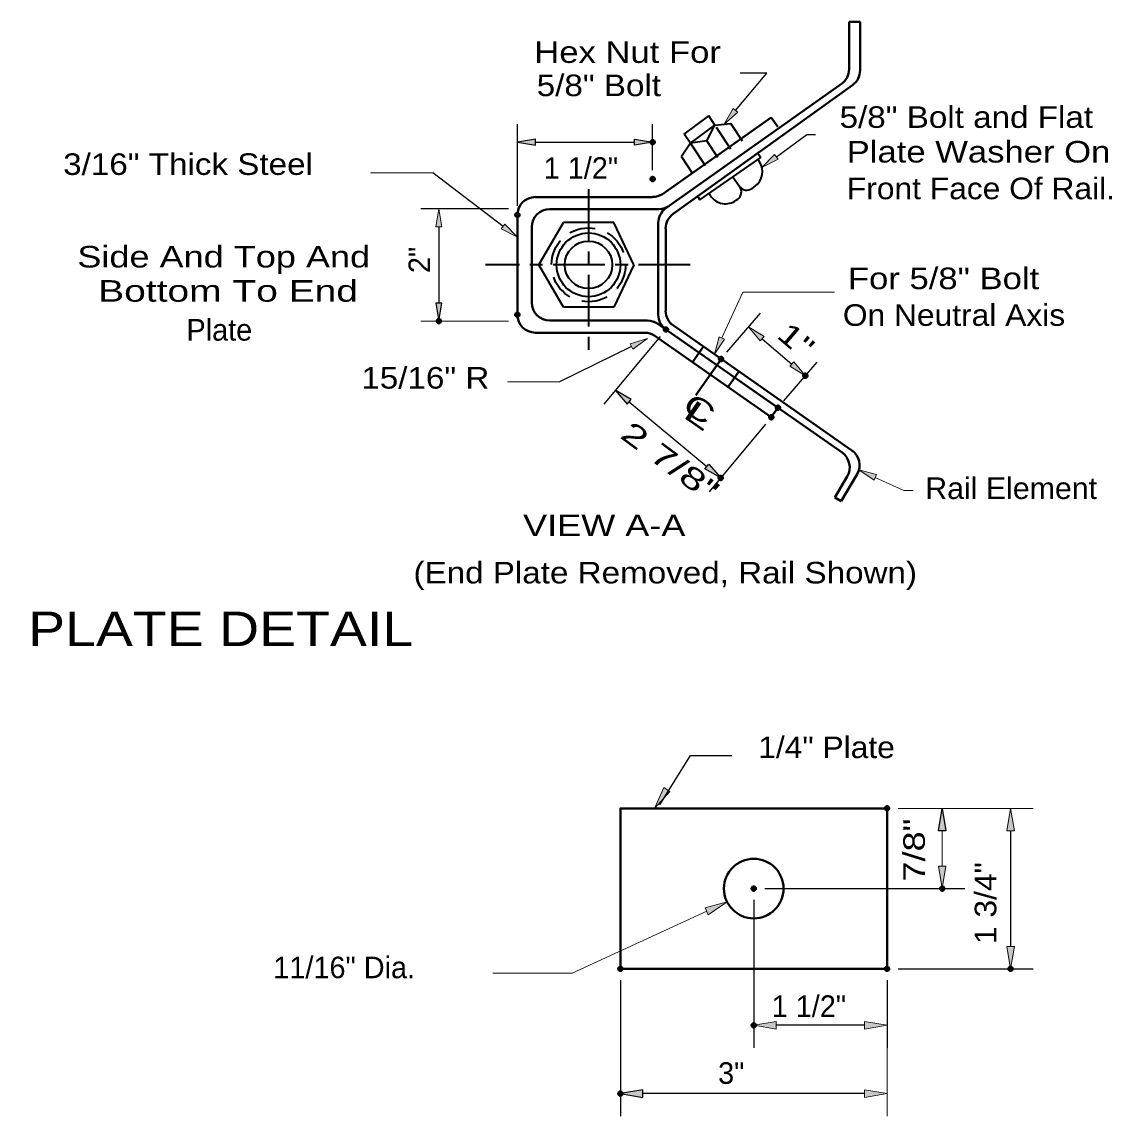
# Model space of a CAD drawing. Extents: x -4892 to -4420, y 4581 to 4875.
# Drawn here: x -4621.5 to -4540.6, y 4644.2 to 4725.4 of the extents above; entities that cross this region are included whole.
import ezdxf

# ---------------------------------------------------------------- set-up
doc = ezdxf.new("R2010")
doc.units = 0
doc.header["$LTSCALE"] = 0.64
doc.header["$PDMODE"] = 32
doc.header["$PDSIZE"] = 0.32
doc.linetypes.add('LONG_DASH_SHORT_DASH', pattern=[9.9, 6, -1.2, 1.5, -1.2])
doc.linetypes.add('MEDIUM_DASHED', pattern=[4.5, 3, -1.5])
for name, color, linetype, lineweight in [('1', 7, 'Continuous', 13), ('2', 7, 'Continuous', 40), ('3', 7, 'Continuous', 13), ('5', 7, 'MEDIUM_DASHED', 40), ('6', 7, 'Continuous', 13)]:
    doc.layers.add(name, color=color, linetype=linetype, lineweight=lineweight)

msp = doc.modelspace()

# ---------------------------------------------------------------- hatches: boundary and pattern name
at = {"layer": '1'}
for points in [[(-4583.4003, 4716.2288), (-4583.4003, 4716.6737), (-4584.7347, 4716.4513), (-4584.7347, 4716.4513)], [(-4576.0345, 4716.2288), (-4576.0345, 4716.6737), (-4574.7001, 4716.4513), (-4574.7001, 4716.4513)], [(-4566.7115, 4701.695), (-4566.4202, 4702.0331), (-4567.5788, 4702.7337), (-4567.5788, 4702.7337)], [(-4564.5208, 4699.8135), (-4564.2317, 4700.1516), (-4563.3643, 4699.113), (-4563.3643, 4699.113)], [(-4576.586, 4697.0112), (-4576.3013, 4697.3538), (-4577.469, 4698.0366), (-4577.469, 4698.0366)], [(-4570.8192, 4692.2074), (-4570.5345, 4692.5499), (-4569.6516, 4691.5247), (-4569.6516, 4691.5247)], [(-4552.936, 4665.3337), (-4553.492, 4665.3337), (-4553.214, 4667.0017), (-4553.214, 4667.0017)], [(-4547.8653, 4665.3337), (-4548.4213, 4665.3337), (-4548.1433, 4667.0017), (-4548.1433, 4667.0017)], [(-4552.936, 4662.7117), (-4553.492, 4662.7117), (-4553.214, 4661.0437), (-4553.214, 4661.0437)], [(-4547.8653, 4656.7547), (-4548.4213, 4656.7547), (-4548.1433, 4655.0867), (-4548.1433, 4655.0867)], [(-4565.5317, 4650.6164), (-4565.5317, 4651.1724), (-4567.1997, 4650.8944), (-4567.1997, 4650.8944)], [(-4558.9764, 4650.6164), (-4558.9764, 4651.1724), (-4557.3084, 4650.8944), (-4557.3084, 4650.8944)], [(-4575.4229, 4645.5457), (-4575.4229, 4646.1017), (-4577.0909, 4645.8237), (-4577.0909, 4645.8237)], [(-4558.9764, 4645.5457), (-4558.9764, 4646.1017), (-4557.3084, 4645.8237), (-4557.3084, 4645.8237)]]:
    msp.add_hatch(color=256, dxfattribs=at).paths.add_polyline_path(points)
at = {"layer": '3'}
for points in [[(-4568.3772, 4718.6664), (-4568.7175, 4718.9511), (-4569.4025, 4717.7857), (-4569.4025, 4717.7857)], [(-4565.3882, 4715.1836), (-4565.6506, 4715.5417), (-4566.5958, 4714.5764), (-4566.5958, 4714.5764)], [(-4590.3326, 4710.1552), (-4590.7774, 4710.1552), (-4590.555, 4711.4895), (-4590.555, 4711.4895)], [(-4585.6599, 4710.3753), (-4585.9312, 4710.0217), (-4584.7347, 4709.3878), (-4584.7347, 4709.3878)], [(-4590.3326, 4704.5084), (-4590.7774, 4704.5084), (-4590.555, 4703.174), (-4590.555, 4703.174)], [(-4569.3625, 4701.824), (-4569.7672, 4702.0086), (-4570.1208, 4700.7032), (-4570.1208, 4700.7032)], [(-4576.3725, 4701.4815), (-4576.1768, 4701.0813), (-4575.0782, 4701.8708), (-4575.0782, 4701.8708)], [(-4558.2758, 4691.3646), (-4558.0912, 4691.7693), (-4559.3967, 4692.1229), (-4559.3967, 4692.1229)], [(-4573.4135, 4668.2417), (-4573.8772, 4668.5474), (-4574.5644, 4667.0017), (-4574.5644, 4667.0017)], [(-4570.8081, 4659.6147), (-4570.5746, 4659.1087), (-4569.179, 4660.0595), (-4569.179, 4660.0595)]]:
    msp.add_hatch(color=256, dxfattribs=at).paths.add_polyline_path(points)

# ---------------------------------------------------------------- linework, layer by layer
at = {"layer": '1', "lineweight": 40}
for p, q in [((-4560.1284, 4721.8623), (-4560.1284, 4725.3784)), ((-4559.3077, 4725.3784), (-4560.1284, 4725.3784)), ((-4559.3077, 4721.7778), (-4559.3077, 4725.3784)), ((-4560.6911, 4720.7725), (-4573.7215, 4711.5452)), ((-4559.8637, 4720.6924), (-4573.1767, 4711.1337)), ((-4565.8975, 4718.2794), (-4573.9639, 4712.6015)), ((-4565.406, 4717.5766), (-4565.8975, 4718.2794)), ((-4574.7001, 4712.3792), (-4583.4003, 4712.3792)), ((-4584.7347, 4711.0448), (-4584.7347, 4703.6433)), ((-4574.2286, 4711.4851), (-4582.3351, 4711.4851)), ((-4583.6695, 4704.5395), (-4583.6695, 4710.1507)), ((-4574.2842, 4703.6388), (-4574.2842, 4710.4553)), ((-4573.7327, 4703.9257), (-4573.7327, 4710.0506)), ((-4575.0782, 4703.2052), (-4582.3351, 4703.2052)), ((-4565.6795, 4696.929), (-4574.3087, 4702.9649)), ((-4559.9194, 4693.5685), (-4573.1633, 4702.8315)), ((-4575.2917, 4702.3088), (-4583.4003, 4702.3088)), ((-4565.8975, 4696.0327), (-4574.5266, 4702.0687)), ((-4560.6466, 4693.4062), (-4573.7148, 4702.5446)), ((-4570.9371, 4701.2747), (-4571.7444, 4700.1227)), ((-4568.2994, 4699.4288), (-4569.1045, 4698.2767)), ((-4565.406, 4696.7355), (-4565.8975, 4696.0327)), ((-4560.2618, 4691.6381), (-4561.1759, 4690.0768)), ((-4559.5324, 4691.8004), (-4560.7067, 4689.8011)), ((-4560.7067, 4689.8011), (-4561.1759, 4690.0768))]:
    msp.add_line(p, q, dxfattribs=at)
at = {"layer": '1', "lineweight": 35}
for p, q in [((-4572.3493, 4717.0562), (-4570.5301, 4718.4039)), ((-4570.0786, 4717.7212), (-4570.5301, 4718.4039)), ((-4571.8978, 4716.3713), (-4570.0786, 4717.7212)), ((-4570.0786, 4717.7212), (-4568.8888, 4717.8324)), ((-4568.0237, 4716.518), (-4568.8888, 4717.8324)), ((-4571.8978, 4716.3713), (-4572.3493, 4717.0562)), ((-4571.8822, 4716.3801), (-4572.5695, 4715.3904)), ((-4570.6768, 4716.5469), (-4571.8822, 4716.3801)), ((-4571.711, 4714.0872), (-4572.5695, 4715.3904)), ((-4571.1906, 4712.1812), (-4566.6714, 4715.3215)), ((-4566.9005, 4715.6395), (-4566.6714, 4715.3215)), ((-4566.7782, 4714.9901), (-4566.8938, 4715.1658)), ((-4568.7464, 4713.8781), (-4568.2349, 4713.1398)), ((-4570.41, 4712.4747), (-4570.5234, 4712.646)), ((-4567.3142, 4713.0218), (-4567.094, 4713.1864)), ((-4571.3708, 4712.4325), (-4571.1906, 4712.1812)), ((-4568.4973, 4712.1389), (-4568.3839, 4712.2257)), ((-4577.5891, 4710.4776), (-4581.3232, 4710.4776)), ((-4576.0967, 4707.344), (-4577.5891, 4710.4776)), ((-4576.0967, 4707.344), (-4577.5891, 4704.2126)), ((-4577.5891, 4704.2126), (-4581.3232, 4704.2126))]:
    msp.add_line(p, q, dxfattribs=at)
at = {"layer": '1', "lineweight": 25}
for p, q in [((-4584.7347, 4711.7119), (-4584.7347, 4717.7857)), ((-4574.7001, 4714.3808), (-4574.7001, 4717.7857)), ((-4583.4003, 4716.4513), (-4576.0345, 4716.4513)), ((-4569.1867, 4700.861), (-4566.7092, 4703.7456)), ((-4574.1418, 4702.0331), (-4578.323, 4697.0112)), ((-4566.5647, 4701.8641), (-4564.3763, 4699.9826)), ((-4564.9723, 4697.2403), (-4562.4947, 4700.1271)), ((-4576.4437, 4697.1825), (-4570.6768, 4692.3787)), ((-4566.3245, 4695.5212), (-4570.5056, 4690.4994)), ((-4548.1433, 4665.3337), (-4548.1433, 4656.7547)), ((-4566.3657, 4661.0437), (-4551.546, 4661.0437)), ((-4567.1997, 4660.2097), (-4567.1997, 4649.2264)), ((-4556.4744, 4655.0867), (-4546.4753, 4655.0867)), ((-4577.0909, 4654.2527), (-4577.0909, 4644.1557)), ((-4557.3084, 4654.2527), (-4557.3084, 4649.2264)), ((-4558.9764, 4650.8944), (-4565.5317, 4650.8944)), ((-4558.9764, 4645.8237), (-4575.4229, 4645.8237))]:
    msp.add_line(p, q, dxfattribs=at)
at = {"layer": '1'}
for p, q in [((-4556.4744, 4667.0017), (-4551.546, 4667.0017)), ((-4556.4744, 4667.0017), (-4546.4753, 4667.0017)), ((-4553.214, 4665.3337), (-4553.214, 4662.7117)), ((-4557.3084, 4654.2527), (-4557.3084, 4644.1557))]:
    msp.add_line(p, q, dxfattribs=at)
at = {"layer": '1', "lineweight": 35}
for points in [[(-4569.8584, 4715.3082), (-4570.6768, 4716.5469), (-4570.0786, 4717.7212)], [(-4581.3232, 4704.2126), (-4583.1357, 4707.344), (-4581.3232, 4710.4776)]]:
    msp.add_lwpolyline(points, dxfattribs=at)
at = {"layer": '1', "lineweight": 25}
for points in [[(-4583.4003, 4716.2288), (-4583.4003, 4716.6737), (-4584.7347, 4716.4513), (-4584.7347, 4716.4513)], [(-4576.0345, 4716.2288), (-4576.0345, 4716.6737), (-4574.7001, 4716.4513), (-4574.7001, 4716.4513)], [(-4576.586, 4697.0112), (-4576.3013, 4697.3538), (-4577.469, 4698.0366), (-4577.469, 4698.0366)], [(-4570.8192, 4692.2074), (-4570.5345, 4692.5499), (-4569.6516, 4691.5247), (-4569.6516, 4691.5247)], [(-4552.936, 4665.3337), (-4553.492, 4665.3337), (-4553.214, 4667.0017), (-4553.214, 4667.0017)], [(-4575.4229, 4645.5457), (-4575.4229, 4646.1017), (-4577.0909, 4645.8237), (-4577.0909, 4645.8237)]]:
    msp.add_lwpolyline(points, close=True, dxfattribs=at)
at = {"layer": '1'}
for points in [[(-4566.7115, 4701.695), (-4566.4202, 4702.0331), (-4567.5788, 4702.7337), (-4567.5788, 4702.7337)], [(-4564.5208, 4699.8135), (-4564.2317, 4700.1516), (-4563.3643, 4699.113), (-4563.3643, 4699.113)], [(-4547.8653, 4665.3337), (-4548.4213, 4665.3337), (-4548.1433, 4667.0017), (-4548.1433, 4667.0017)], [(-4552.936, 4662.7117), (-4553.492, 4662.7117), (-4553.214, 4661.0437), (-4553.214, 4661.0437)], [(-4547.8653, 4656.7547), (-4548.4213, 4656.7547), (-4548.1433, 4655.0867), (-4548.1433, 4655.0867)], [(-4565.5317, 4650.6164), (-4565.5317, 4651.1724), (-4567.1997, 4650.8944), (-4567.1997, 4650.8944)], [(-4558.9764, 4650.6164), (-4558.9764, 4651.1724), (-4557.3084, 4650.8944), (-4557.3084, 4650.8944)], [(-4558.9764, 4645.5457), (-4558.9764, 4646.1017), (-4557.3084, 4645.8237), (-4557.3084, 4645.8237)]]:
    msp.add_lwpolyline(points, close=True, dxfattribs=at)
at = {"layer": '1', "lineweight": 40}
msp.add_lwpolyline([(-4577.0909, 4655.0867), (-4557.3084, 4655.0867), (-4557.3084, 4667.0017), (-4577.0909, 4667.0017)], close=True, dxfattribs=at)
at = {"layer": '1', "lineweight": 35}
for radius in [2.3651, 1.7617]:
    msp.add_circle((-4579.4564, 4707.3449), radius, dxfattribs=at)
at = {"layer": '1', "lineweight": 40}
msp.add_circle((-4567.1998, 4661.0438), 2.2096, dxfattribs=at)
for centre, start, end in [((-4561.4619, 4721.8614), 305.30738, 360), ((-4560.6431, 4721.7771), 305.68116, 360), ((-4574.6995, 4713.7145), 270, 303.39973), ((-4583.4015, 4711.0457), 90, 180), ((-4574.229, 4712.8194), 270, 305.30738), ((-4582.335, 4710.1506), 90, 180), ((-4572.9492, 4710.4554), 125.30738, 180), ((-4572.3991, 4710.0498), 125.68116, 180), ((-4582.335, 4704.5392), 180, 270), ((-4583.4015, 4703.644), 180, 270), ((-4572.9492, 4703.6388), 180, 235.03048), ((-4572.3991, 4703.9254), 180, 235.03048), ((-4575.0773, 4701.8704), 55.03048, 90), ((-4575.2907, 4700.9752), 55.03048, 90), ((-4561.4125, 4692.313), 329.60494, 55.03048), ((-4560.6843, 4692.4751), 329.60494, 55.03048)]:
    msp.add_arc(centre, 1.3344, start, end, dxfattribs=at)
at = {"layer": '1', "lineweight": 35}
for centre, radius, start, end in [((-4567.8914, 4714.2563), 1.3344, 306.71446, 33.39973), ((-4568.7823, 4712.7595), 0.6672, 306.71446, 34.79469), ((-4567.712, 4713.5577), 0.6672, 214.79469, 306.71445), ((-4569.2959, 4713.2089), 1.3344, 213.39973, 306.71445)]:
    msp.add_arc(centre, radius, start, end, dxfattribs=at)
at = {"layer": '2', "linetype": 'MEDIUM_DASHED', "lineweight": 35}
for p, q in [((-4568.9043, 4715.9375), (-4570.0786, 4717.7212)), ((-4570.7903, 4714.6943), (-4571.8978, 4716.3713))]:
    msp.add_line(p, q, dxfattribs=at)
msp.add_circle((-4579.4564, 4707.3449), 2.7461, dxfattribs=at)
at = {"layer": '3'}
for p, q in [((-4590.9953, 4714.185), (-4595.6323, 4714.185)), ((-4585.402, 4703.174), (-4591.8894, 4703.174)), ((-4581.6012, 4698.6637), (-4585.4753, 4698.6637))]:
    msp.add_line(p, q, dxfattribs=at)
at = {"layer": '3', "lineweight": 25}
for p, q in [((-4585.7956, 4710.1996), (-4590.9953, 4714.185)), ((-4585.402, 4711.4895), (-4591.8894, 4711.4895)), ((-4590.555, 4710.1552), (-4590.555, 4704.5084)), ((-4576.2747, 4701.2813), (-4581.6012, 4698.6637))]:
    msp.add_line(p, q, dxfattribs=at)
for points in [[(-4568.5485, 4718.8088), (-4566.2288, 4721.5842), (-4568.2127, 4721.5842)], [(-4565.5194, 4715.3637), (-4563.2532, 4717.0184), (-4562.6215, 4717.0184)], [(-4574.1608, 4667.272), (-4571.8867, 4670.9304), (-4568.8342, 4670.9304)]]:
    msp.add_lwpolyline(points, dxfattribs=at)
at = {"layer": '3'}
for points in [[(-4568.3772, 4718.6664), (-4568.7175, 4718.9511), (-4569.4025, 4717.7857), (-4569.4025, 4717.7857)], [(-4565.3882, 4715.1836), (-4565.6506, 4715.5417), (-4566.5958, 4714.5764), (-4566.5958, 4714.5764)], [(-4590.3326, 4710.1552), (-4590.7774, 4710.1552), (-4590.555, 4711.4895), (-4590.555, 4711.4895)], [(-4585.6599, 4710.3753), (-4585.9312, 4710.0217), (-4584.7347, 4709.3878), (-4584.7347, 4709.3878)], [(-4569.3625, 4701.824), (-4569.7672, 4702.0086), (-4570.1208, 4700.7032), (-4570.1208, 4700.7032)], [(-4576.3725, 4701.4815), (-4576.1768, 4701.0813), (-4575.0782, 4701.8708), (-4575.0782, 4701.8708)], [(-4558.2758, 4691.3646), (-4558.0912, 4691.7693), (-4559.3967, 4692.1229), (-4559.3967, 4692.1229)], [(-4573.4135, 4668.2417), (-4573.8772, 4668.5474), (-4574.5644, 4667.0017), (-4574.5644, 4667.0017)], [(-4570.8081, 4659.6147), (-4570.5746, 4659.1087), (-4569.179, 4660.0595), (-4569.179, 4660.0595)]]:
    msp.add_lwpolyline(points, close=True, dxfattribs=at)
for points in [[(-4569.5648, 4701.9174), (-4568.0103, 4705.3224), (-4561.2137, 4705.3224)], [(-4558.1847, 4691.5669), (-4556.0697, 4690.5995), (-4555.3713, 4690.5995)], [(-4570.6913, 4659.3623), (-4580.666, 4654.7553), (-4586.5596, 4654.7553)]]:
    msp.add_lwpolyline(points, dxfattribs=at)
at = {"layer": '3', "lineweight": 25}
msp.add_lwpolyline([(-4590.3326, 4704.5084), (-4590.7774, 4704.5084), (-4590.555, 4703.174), (-4590.555, 4703.174)], close=True, dxfattribs=at)
at = {"layer": '5'}
for p in [(-4574.7001, 4716.4513), (-4574.7001, 4713.7135), (-4584.7347, 4711.0448), (-4584.7347, 4703.6433), (-4590.555, 4703.174), (-4573.7148, 4702.5446), (-4569.6205, 4700.354), (-4563.3643, 4699.113), (-4565.406, 4696.7355), (-4565.8975, 4696.0327), (-4569.6516, 4691.5247), (-4557.3084, 4667.0017), (-4567.1997, 4661.0437), (-4553.214, 4661.0437), (-4577.0909, 4655.0867), (-4557.3084, 4655.0867), (-4548.1433, 4655.0867), (-4567.1997, 4650.8944), (-4577.0909, 4645.8237)]:
    msp.add_point(p, dxfattribs=at)
at = {"layer": '6', "linetype": 'LONG_DASH_SHORT_DASH', "lineweight": 35}
for p, q in [((-4579.4572, 4712.9507), (-4579.4572, 4700.9255)), ((-4571.9157, 4707.344), (-4587.0944, 4707.344))]:
    msp.add_line(p, q, dxfattribs=at)
at = {"layer": '6', "linetype": 'LONG_DASH_SHORT_DASH', "lineweight": 40}
msp.add_line((-4569.6205, 4700.354), (-4571.502, 4697.6629), dxfattribs=at)

# ---------------------------------------------------------------- texts
at = {"layer": '1'}
for s, rotation, width, p in [('1"', 319.347, 1.35, (-4565.5773, 4701.9997)), ('1 3/4"', 90, 1.1, (-4549.2052, 4656.9293))]:
    msp.add_text(s, height=1.601, rotation=rotation, dxfattribs=dict(at, width=width)).set_placement(p)
msp.add_text('3"', height=1.601, dxfattribs=at).set_placement((-4569.844, 4646.5521))
at = {"layer": '3'}
for s, height, width, p in [('Hex Nut For', 1.601, 1.2, (-4583.4804, 4722.3337)), ('5/8" Bolt', 1.601, 1.15, (-4583.3003, 4719.8663)), ('5/8" Bolt and Flat ', 1.601, 1.15, (-4560.8301, 4717.511)), ('Plate Washer On', 1.601, 1.2, (-4560.3042, 4714.9378)), ('3/16" Thick Steel', 1.601, 1.15, (-4618.4328, 4714.0183)), ('Front Face Of Rail.', 1.601, 1.1, (-4560.2897, 4712.2146)), ('Side And Top And', 1.601, 1.25, (-4617.3808, 4707.1472)), ('For 5/8" Bolt', 1.601, 1.2, (-4560.2129, 4705.5381)), ('Bottom To End', 1.601, 1.35, (-4615.8352, 4704.6085)), ('On Neutral Axis', 1.601, 1.1, (-4560.5877, 4702.8148)), ('15/16" R', 1.601, 1.15, (-4596.3118, 4698.1567)), ('Rail Element', 1.601, 1.05, (-4554.4728, 4689.9634)), ('VIEW A-A', 1.601, 1.25, (-4584.3111, 4687.2046)), ('(End Plate Removed, Rail Shown)', 1.601, 1.15, (-4592.4432, 4683.6962)), ('ANCHOR PLATE DETAIL', 2.562, 1.2, (-4639.9878, 4679.0403)), ('1/4" Plate', 1.601, 1.1, (-4566.8638, 4670.7325))]:
    msp.add_text(s, height=height, dxfattribs=dict(at, width=width)).set_placement(p)
for s, p in [('1 1/2"', (-4582.7832, 4713.7313)), ('Plate', (-4609.2855, 4701.7184)), ('11/16" Dia.', (-4602.8426, 4654.3917)), ('1 1/2"', (-4565.8708, 4651.5193))]:
    msp.add_text(s, height=1.601, dxfattribs=at).set_placement(p)
msp.add_text('2"', height=1.601, rotation=90, dxfattribs=at).set_placement((-4591.2088, 4706.7324))
for s, rotation, width, p in [('L', 325.011, 1.7, (-4572.5362, 4696.0906)), ('C', 325.011, 1.45, (-4572.6118, 4696.6265)), ('2 7/8"', 323.53, 1.5, (-4577.2043, 4694.5583)), ('7/8"', 90, 1.25, (-4554.5039, 4661.5697))]:
    msp.add_text(s, height=1.601, rotation=rotation, dxfattribs=dict(at, width=width)).set_placement(p)

doc.saveas('drawing.dxf')
